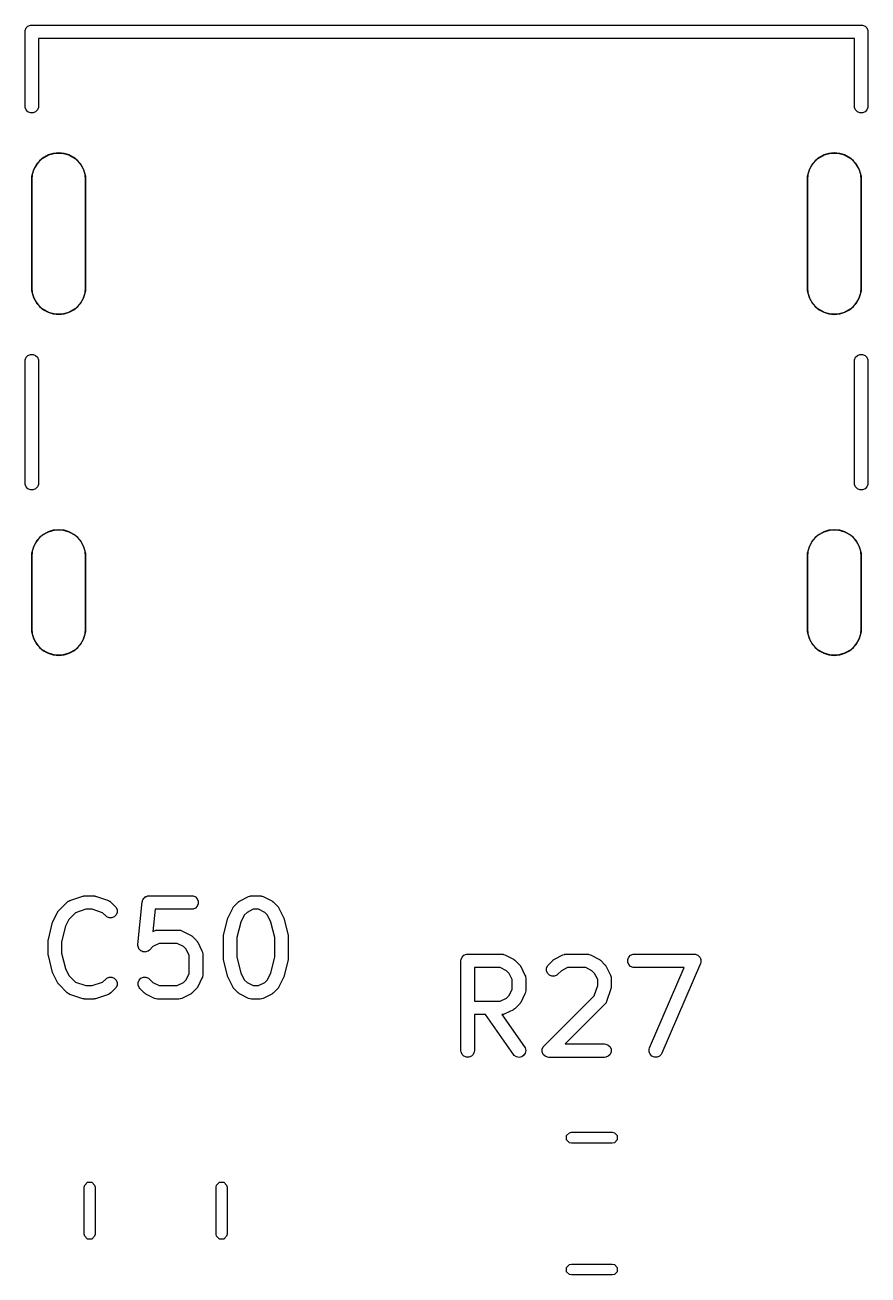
# Model space of a CAD drawing. Extents: x 2.05 to 8.87, y -5.84 to -2.88.
# Drawn here: x 7.414 to 7.783, y -3.482 to -2.934 of the extents above; entities that cross this region are included whole.
import ezdxf

# ---------------------------------------------------------------- set-up
doc = ezdxf.new("R2010")
doc.units = 0
doc.header["$MEASUREMENT"] = 0
doc.layers.add('BLACK', color=7, linetype='CONTINUOUS')

msp = doc.modelspace()

# ---------------------------------------------------------------- linework, layer by layer
at = {"layer": 'BLACK', "linetype": 'CONTINUOUS'}
for p, q in [((7.41596, -2.93411), (7.41654, -2.93406)), ((7.41654, -2.93406), (7.78031, -2.93406)), ((7.78031, -2.93406), (7.78089, -2.93411)), ((7.41358, -2.93701), (7.41364, -2.93643)), ((7.41358, -2.96969), (7.41358, -2.93701)), ((7.41364, -2.93643), (7.41408, -2.93537)), ((7.41408, -2.93537), (7.41489, -2.93455)), ((7.41489, -2.93455), (7.41596, -2.93411)), ((7.78089, -2.93411), (7.78196, -2.93455)), ((7.78196, -2.93455), (7.78277, -2.93537)), ((7.78277, -2.93537), (7.78321, -2.93643)), ((7.78321, -2.93643), (7.78327, -2.93701)), ((7.78327, -2.93701), (7.78327, -2.96969)), ((7.77736, -2.93996), (7.41949, -2.93996)), ((7.41949, -2.93996), (7.41949, -2.96969)), ((7.77736, -2.96969), (7.77736, -2.93996)), ((7.41364, -2.97026), (7.41358, -2.96969)), ((7.41408, -2.97133), (7.41364, -2.97026)), ((7.41489, -2.97214), (7.41408, -2.97133)), ((7.41596, -2.97258), (7.41489, -2.97214)), ((7.41818, -2.97214), (7.41711, -2.97258)), ((7.41899, -2.97133), (7.41818, -2.97214)), ((7.41943, -2.97026), (7.41899, -2.97133)), ((7.41949, -2.96969), (7.41943, -2.97026)), ((7.77742, -2.97026), (7.77736, -2.96969)), ((7.77786, -2.97133), (7.77742, -2.97026)), ((7.77867, -2.97214), (7.77786, -2.97133)), ((7.77974, -2.97258), (7.77867, -2.97214)), ((7.78196, -2.97214), (7.78089, -2.97258)), ((7.78277, -2.97133), (7.78196, -2.97214)), ((7.78321, -2.97026), (7.78277, -2.97133)), ((7.78327, -2.96969), (7.78321, -2.97026)), ((7.41711, -2.97258), (7.41596, -2.97258)), ((7.78089, -2.97258), (7.77974, -2.97258)), ((7.41898, -2.99478), (7.42116, -2.9926)), ((7.42116, -2.9926), (7.42383, -2.99106)), ((7.42383, -2.99106), (7.4268, -2.99026)), ((7.4268, -2.99026), (7.42989, -2.99026)), ((7.42989, -2.99026), (7.43287, -2.99106)), ((7.43287, -2.99106), (7.43554, -2.9926)), ((7.43554, -2.9926), (7.43772, -2.99478)), ((7.75913, -2.99478), (7.76131, -2.9926)), ((7.76131, -2.9926), (7.76398, -2.99106)), ((7.76398, -2.99106), (7.76696, -2.99026)), ((7.76696, -2.99026), (7.77005, -2.99026)), ((7.77005, -2.99026), (7.77302, -2.99106)), ((7.77302, -2.99106), (7.77569, -2.9926)), ((7.77569, -2.9926), (7.77787, -2.99478)), ((7.41664, -3.00043), (7.41743, -2.99745)), ((7.41743, -2.99745), (7.41898, -2.99478)), ((7.43772, -2.99478), (7.43926, -2.99745)), ((7.43926, -2.99745), (7.44006, -3.00043)), ((7.75679, -3.00043), (7.75759, -2.99745)), ((7.75759, -2.99745), (7.75913, -2.99478)), ((7.77787, -2.99478), (7.77942, -2.99745)), ((7.77942, -2.99745), (7.78021, -3.00043)), ((7.41654, -3.00197), (7.41664, -3.00043)), ((7.41654, -3.04921), (7.41654, -3.00197)), ((7.41654, -3.00197), (7.41654, -3.04921)), ((7.44006, -3.00043), (7.44016, -3.00197)), ((7.44016, -3.00197), (7.44016, -3.04921)), ((7.44016, -3.04921), (7.44016, -3.00197)), ((7.75669, -3.00197), (7.75679, -3.00043)), ((7.75669, -3.04921), (7.75669, -3.00197)), ((7.75669, -3.00197), (7.75669, -3.04921)), ((7.78021, -3.00043), (7.78031, -3.00197)), ((7.78031, -3.00197), (7.78031, -3.04921)), ((7.78031, -3.04921), (7.78031, -3.00197)), ((7.41664, -3.05075), (7.41654, -3.04921)), ((7.44016, -3.04921), (7.44006, -3.05075)), ((7.75679, -3.05075), (7.75669, -3.04921)), ((7.78031, -3.04921), (7.78021, -3.05075)), ((7.41743, -3.05373), (7.41664, -3.05075)), ((7.41898, -3.0564), (7.41743, -3.05373)), ((7.43926, -3.05373), (7.43772, -3.0564)), ((7.44006, -3.05075), (7.43926, -3.05373)), ((7.75759, -3.05373), (7.75679, -3.05075)), ((7.75913, -3.0564), (7.75759, -3.05373)), ((7.77942, -3.05373), (7.77787, -3.0564)), ((7.78021, -3.05075), (7.77942, -3.05373)), ((7.42116, -3.05858), (7.41898, -3.0564)), ((7.42383, -3.06012), (7.42116, -3.05858)), ((7.4268, -3.06092), (7.42383, -3.06012)), ((7.43287, -3.06012), (7.42989, -3.06092)), ((7.43554, -3.05858), (7.43287, -3.06012)), ((7.43772, -3.0564), (7.43554, -3.05858)), ((7.76131, -3.05858), (7.75913, -3.0564)), ((7.76398, -3.06012), (7.76131, -3.05858)), ((7.76696, -3.06092), (7.76398, -3.06012)), ((7.77302, -3.06012), (7.77005, -3.06092)), ((7.77569, -3.05858), (7.77302, -3.06012)), ((7.77787, -3.0564), (7.77569, -3.05858)), ((7.42989, -3.06092), (7.4268, -3.06092)), ((7.77005, -3.06092), (7.76696, -3.06092)), ((7.41358, -3.0815), (7.41364, -3.08092)), ((7.41358, -3.13504), (7.41358, -3.0815)), ((7.41364, -3.08092), (7.41408, -3.07986)), ((7.41408, -3.07986), (7.41489, -3.07904)), ((7.41489, -3.07904), (7.41596, -3.0786)), ((7.41596, -3.0786), (7.41711, -3.0786)), ((7.41711, -3.0786), (7.41818, -3.07904)), ((7.41818, -3.07904), (7.41899, -3.07986)), ((7.41899, -3.07986), (7.41943, -3.08092)), ((7.41943, -3.08092), (7.41949, -3.0815)), ((7.41949, -3.0815), (7.41949, -3.13504)), ((7.77736, -3.0815), (7.77742, -3.08092)), ((7.77736, -3.13504), (7.77736, -3.0815)), ((7.77742, -3.08092), (7.77786, -3.07986)), ((7.77786, -3.07986), (7.77867, -3.07904)), ((7.77867, -3.07904), (7.77974, -3.0786)), ((7.77974, -3.0786), (7.78089, -3.0786)), ((7.78089, -3.0786), (7.78196, -3.07904)), ((7.78196, -3.07904), (7.78277, -3.07986)), ((7.78277, -3.07986), (7.78321, -3.08092)), ((7.78321, -3.08092), (7.78327, -3.0815)), ((7.78327, -3.0815), (7.78327, -3.13504)), ((7.41364, -3.13562), (7.41358, -3.13504)), ((7.41408, -3.13668), (7.41364, -3.13562)), ((7.41489, -3.13749), (7.41408, -3.13668)), ((7.41899, -3.13668), (7.41818, -3.13749)), ((7.41943, -3.13562), (7.41899, -3.13668)), ((7.41949, -3.13504), (7.41943, -3.13562)), ((7.77742, -3.13562), (7.77736, -3.13504)), ((7.77786, -3.13668), (7.77742, -3.13562)), ((7.77867, -3.13749), (7.77786, -3.13668)), ((7.78277, -3.13668), (7.78196, -3.13749)), ((7.78321, -3.13562), (7.78277, -3.13668)), ((7.78327, -3.13504), (7.78321, -3.13562)), ((7.41596, -3.13794), (7.41489, -3.13749)), ((7.41711, -3.13794), (7.41596, -3.13794)), ((7.41818, -3.13749), (7.41711, -3.13794)), ((7.77974, -3.13794), (7.77867, -3.13749)), ((7.78089, -3.13794), (7.77974, -3.13794)), ((7.78196, -3.13749), (7.78089, -3.13794)), ((7.41898, -3.16013), (7.42116, -3.15795)), ((7.42116, -3.15795), (7.42383, -3.15641)), ((7.42383, -3.15641), (7.4268, -3.15561)), ((7.4268, -3.15561), (7.42989, -3.15561)), ((7.42989, -3.15561), (7.43287, -3.15641)), ((7.43287, -3.15641), (7.43554, -3.15795)), ((7.43554, -3.15795), (7.43772, -3.16013)), ((7.75913, -3.16013), (7.76131, -3.15795)), ((7.76131, -3.15795), (7.76398, -3.15641)), ((7.76398, -3.15641), (7.76696, -3.15561)), ((7.76696, -3.15561), (7.77005, -3.15561)), ((7.77005, -3.15561), (7.77302, -3.15641)), ((7.77302, -3.15641), (7.77569, -3.15795)), ((7.77569, -3.15795), (7.77787, -3.16013)), ((7.41664, -3.16578), (7.41743, -3.1628)), ((7.41743, -3.1628), (7.41898, -3.16013)), ((7.43772, -3.16013), (7.43926, -3.1628)), ((7.43926, -3.1628), (7.44006, -3.16578)), ((7.75679, -3.16578), (7.75759, -3.1628)), ((7.75759, -3.1628), (7.75913, -3.16013)), ((7.77787, -3.16013), (7.77942, -3.1628)), ((7.77942, -3.1628), (7.78021, -3.16578)), ((7.41654, -3.16732), (7.41664, -3.16578)), ((7.41654, -3.19882), (7.41654, -3.16732)), ((7.41654, -3.16732), (7.41654, -3.19882)), ((7.44006, -3.16578), (7.44016, -3.16732)), ((7.44016, -3.16732), (7.44016, -3.19882)), ((7.44016, -3.19882), (7.44016, -3.16732)), ((7.75669, -3.16732), (7.75679, -3.16578)), ((7.75669, -3.19882), (7.75669, -3.16732)), ((7.75669, -3.16732), (7.75669, -3.19882)), ((7.78021, -3.16578), (7.78031, -3.16732)), ((7.78031, -3.16732), (7.78031, -3.19882)), ((7.78031, -3.19882), (7.78031, -3.16732)), ((7.41664, -3.20036), (7.41654, -3.19882)), ((7.41743, -3.20334), (7.41664, -3.20036)), ((7.44006, -3.20036), (7.43926, -3.20334)), ((7.44016, -3.19882), (7.44006, -3.20036)), ((7.75679, -3.20036), (7.75669, -3.19882)), ((7.75759, -3.20334), (7.75679, -3.20036)), ((7.78021, -3.20036), (7.77942, -3.20334)), ((7.78031, -3.19882), (7.78021, -3.20036)), ((7.41898, -3.20601), (7.41743, -3.20334)), ((7.42116, -3.20819), (7.41898, -3.20601)), ((7.42383, -3.20973), (7.42116, -3.20819)), ((7.43554, -3.20819), (7.43287, -3.20973)), ((7.43772, -3.20601), (7.43554, -3.20819)), ((7.43926, -3.20334), (7.43772, -3.20601)), ((7.75913, -3.20601), (7.75759, -3.20334)), ((7.76131, -3.20819), (7.75913, -3.20601)), ((7.76398, -3.20973), (7.76131, -3.20819)), ((7.77569, -3.20819), (7.77302, -3.20973)), ((7.77787, -3.20601), (7.77569, -3.20819)), ((7.77942, -3.20334), (7.77787, -3.20601)), ((7.4268, -3.21053), (7.42383, -3.20973)), ((7.42989, -3.21053), (7.4268, -3.21053)), ((7.43287, -3.20973), (7.42989, -3.21053)), ((7.76696, -3.21053), (7.76398, -3.20973)), ((7.77005, -3.21053), (7.76696, -3.21053)), ((7.77302, -3.20973), (7.77005, -3.21053)), ((7.43326, -3.31816), (7.43889, -3.31629)), ((7.43889, -3.31629), (7.43917, -3.31622)), ((7.43917, -3.31622), (7.43924, -3.31619)), ((7.43924, -3.31619), (7.43935, -3.31618)), ((7.43935, -3.31618), (7.43945, -3.31616)), ((7.43945, -3.31616), (7.43953, -3.31616)), ((7.43953, -3.31616), (7.43982, -3.31613)), ((7.43982, -3.31613), (7.44357, -3.31613)), ((7.44357, -3.31613), (7.44386, -3.31616)), ((7.44386, -3.31616), (7.44394, -3.31616)), ((7.44394, -3.31616), (7.44404, -3.31618)), ((7.44404, -3.31618), (7.44415, -3.31619)), ((7.44415, -3.31619), (7.44422, -3.31622)), ((7.44422, -3.31622), (7.4445, -3.31629)), ((7.4445, -3.31629), (7.45013, -3.31816)), ((7.46512, -3.31823), (7.46532, -3.31785)), ((7.46532, -3.31785), (7.46549, -3.31745)), ((7.46549, -3.31745), (7.46559, -3.31734)), ((7.46559, -3.31734), (7.46566, -3.31721)), ((7.46566, -3.31721), (7.466, -3.31694)), ((7.466, -3.31694), (7.4663, -3.31663)), ((7.4663, -3.31663), (7.46644, -3.31658)), ((7.46644, -3.31658), (7.46655, -3.31648)), ((7.46655, -3.31648), (7.46697, -3.31636)), ((7.46697, -3.31636), (7.46737, -3.31619)), ((7.46737, -3.31619), (7.46759, -3.31617)), ((7.46759, -3.31617), (7.46766, -3.31615)), ((7.46766, -3.31615), (7.46773, -3.31616)), ((7.46773, -3.31616), (7.46794, -3.31613)), ((7.46794, -3.31613), (7.48669, -3.31613)), ((7.48669, -3.31613), (7.48727, -3.31619)), ((7.48727, -3.31619), (7.48833, -3.31663)), ((7.48833, -3.31663), (7.48914, -3.31745)), ((7.48914, -3.31745), (7.48959, -3.31851)), ((7.50787, -3.31832), (7.51162, -3.31645)), ((7.51162, -3.31645), (7.51216, -3.31624)), ((7.51216, -3.31624), (7.51226, -3.31623)), ((7.51226, -3.31623), (7.51236, -3.31619)), ((7.51236, -3.31619), (7.51294, -3.31613)), ((7.51294, -3.31613), (7.51669, -3.31613)), ((7.51669, -3.31613), (7.51726, -3.31619)), ((7.51726, -3.31619), (7.51736, -3.31623)), ((7.51736, -3.31623), (7.51747, -3.31624)), ((7.51747, -3.31624), (7.51801, -3.31645)), ((7.51801, -3.31645), (7.52176, -3.31832)), ((7.42593, -3.32714), (7.42781, -3.32339)), ((7.42781, -3.32339), (7.42796, -3.32314)), ((7.42796, -3.32314), (7.42799, -3.32307)), ((7.42799, -3.32307), (7.42806, -3.32299)), ((7.42806, -3.32299), (7.42811, -3.3229)), ((7.42811, -3.3229), (7.42817, -3.32285)), ((7.42817, -3.32285), (7.42836, -3.32262)), ((7.42836, -3.32262), (7.43211, -3.31887)), ((7.43211, -3.31887), (7.43256, -3.31851)), ((7.43256, -3.31851), (7.43265, -3.31847)), ((7.43265, -3.31847), (7.43273, -3.3184)), ((7.43273, -3.3184), (7.43326, -3.31816)), ((7.4403, -3.32204), (7.43579, -3.32354)), ((7.44309, -3.32204), (7.4403, -3.32204)), ((7.4476, -3.32354), (7.44309, -3.32204)), ((7.45013, -3.31816), (7.45066, -3.3184)), ((7.45066, -3.3184), (7.45074, -3.31847)), ((7.45074, -3.31847), (7.45083, -3.31851)), ((7.45083, -3.31851), (7.45128, -3.31887)), ((7.45128, -3.31887), (7.45316, -3.32075)), ((7.45316, -3.32075), (7.45352, -3.3212)), ((7.45352, -3.3212), (7.45396, -3.32226)), ((7.45396, -3.32341), (7.45352, -3.32448)), ((7.45396, -3.32226), (7.45396, -3.32341)), ((7.46313, -3.33754), (7.465, -3.31879)), ((7.465, -3.31879), (7.46505, -3.31858)), ((7.46505, -3.31851), (7.46507, -3.31844)), ((7.46505, -3.31858), (7.46505, -3.31851)), ((7.46507, -3.31844), (7.46512, -3.31823)), ((7.47061, -3.32204), (7.46964, -3.33181)), ((7.48669, -3.32204), (7.47061, -3.32204)), ((7.48727, -3.32198), (7.48669, -3.32204)), ((7.48833, -3.32154), (7.48727, -3.32198)), ((7.48914, -3.32073), (7.48833, -3.32154)), ((7.48959, -3.31966), (7.48914, -3.32073)), ((7.48959, -3.31851), (7.48959, -3.31966)), ((7.5028, -3.32527), (7.50467, -3.32152)), ((7.50467, -3.32152), (7.50483, -3.32127)), ((7.50483, -3.32127), (7.50486, -3.3212)), ((7.50486, -3.3212), (7.50492, -3.32112)), ((7.50492, -3.32112), (7.50498, -3.32103)), ((7.50498, -3.32103), (7.50504, -3.32098)), ((7.50504, -3.32098), (7.50522, -3.32075)), ((7.50522, -3.32075), (7.5071, -3.31887)), ((7.5071, -3.31887), (7.50732, -3.31869)), ((7.50732, -3.31869), (7.50738, -3.31863)), ((7.50738, -3.31863), (7.50746, -3.31857)), ((7.50746, -3.31857), (7.50755, -3.31851)), ((7.50755, -3.31851), (7.50762, -3.31848)), ((7.50762, -3.31848), (7.50787, -3.31832)), ((7.51094, -3.32339), (7.50974, -3.32459)), ((7.51363, -3.32204), (7.51094, -3.32339)), ((7.51599, -3.32204), (7.51363, -3.32204)), ((7.51869, -3.32339), (7.51599, -3.32204)), ((7.51988, -3.32459), (7.51869, -3.32339)), ((7.52176, -3.31832), (7.522, -3.31848)), ((7.522, -3.31848), (7.52208, -3.31851)), ((7.52208, -3.31851), (7.52216, -3.31857)), ((7.52216, -3.31857), (7.52225, -3.31863)), ((7.52225, -3.31863), (7.5223, -3.31869)), ((7.5223, -3.31869), (7.52252, -3.31887)), ((7.52252, -3.31887), (7.5244, -3.32075)), ((7.5244, -3.32075), (7.52458, -3.32098)), ((7.52458, -3.32098), (7.52464, -3.32103)), ((7.52464, -3.32103), (7.5247, -3.32112)), ((7.5247, -3.32112), (7.52476, -3.3212)), ((7.52476, -3.3212), (7.52479, -3.32127)), ((7.52479, -3.32127), (7.52495, -3.32152)), ((7.52495, -3.32152), (7.52683, -3.32527)), ((7.42383, -3.33524), (7.42571, -3.32775)), ((7.42571, -3.32775), (7.42572, -3.3277)), ((7.42572, -3.32768), (7.42582, -3.32744)), ((7.42572, -3.3277), (7.42572, -3.32768)), ((7.42582, -3.32744), (7.4259, -3.3272)), ((7.4259, -3.3272), (7.42591, -3.32718)), ((7.42591, -3.32718), (7.42593, -3.32714)), ((7.43287, -3.32646), (7.43136, -3.32949)), ((7.43579, -3.32354), (7.43287, -3.32646)), ((7.44898, -3.32492), (7.4476, -3.32354)), ((7.44943, -3.32529), (7.44898, -3.32492)), ((7.45049, -3.32573), (7.44943, -3.32529)), ((7.45164, -3.32573), (7.45049, -3.32573)), ((7.45271, -3.32529), (7.45164, -3.32573)), ((7.45352, -3.32448), (7.45271, -3.32529)), ((7.5007, -3.33337), (7.50257, -3.32587)), ((7.50257, -3.32587), (7.50259, -3.32583)), ((7.50259, -3.32581), (7.50268, -3.32557)), ((7.50259, -3.32583), (7.50259, -3.32581)), ((7.50268, -3.32557), (7.50277, -3.32533)), ((7.50277, -3.32533), (7.50278, -3.32531)), ((7.50278, -3.32531), (7.5028, -3.32527)), ((7.50822, -3.32762), (7.50651, -3.33445)), ((7.50974, -3.32459), (7.50822, -3.32762)), ((7.5214, -3.32762), (7.51988, -3.32459)), ((7.52311, -3.33445), (7.5214, -3.32762)), ((7.52683, -3.32527), (7.52684, -3.32531)), ((7.52684, -3.32531), (7.52685, -3.32533)), ((7.52685, -3.32533), (7.52694, -3.32557)), ((7.52694, -3.32557), (7.52703, -3.32581)), ((7.52703, -3.32581), (7.52703, -3.32583)), ((7.52703, -3.32583), (7.52705, -3.32587)), ((7.52705, -3.32587), (7.52892, -3.33337)), ((7.43136, -3.32949), (7.42965, -3.33632)), ((7.46964, -3.33181), (7.47037, -3.33144)), ((7.47037, -3.33144), (7.47091, -3.33124)), ((7.47091, -3.33124), (7.47102, -3.33123)), ((7.47102, -3.33123), (7.47111, -3.33119)), ((7.47111, -3.33119), (7.47169, -3.33113)), ((7.47169, -3.33113), (7.48106, -3.33113)), ((7.48106, -3.33113), (7.48164, -3.33119)), ((7.48164, -3.33119), (7.48174, -3.33123)), ((7.48174, -3.33123), (7.48184, -3.33124)), ((7.48184, -3.33124), (7.48239, -3.33144)), ((7.48239, -3.33144), (7.48613, -3.33332)), ((7.48613, -3.33332), (7.48638, -3.33348)), ((7.48638, -3.33348), (7.48645, -3.33351)), ((7.48645, -3.33351), (7.48654, -3.33357)), ((7.48654, -3.33357), (7.48662, -3.33363)), ((7.48662, -3.33363), (7.48668, -3.33369)), ((7.48668, -3.33369), (7.4869, -3.33387)), ((7.4869, -3.33387), (7.48878, -3.33575)), ((7.50061, -3.33394), (7.50064, -3.33373)), ((7.50062, -3.33398), (7.50061, -3.33394)), ((7.50061, -3.33409), (7.50062, -3.33398)), ((7.50061, -3.34346), (7.50061, -3.33409)), ((7.50064, -3.33373), (7.50067, -3.33351)), ((7.50067, -3.33351), (7.50068, -3.33347)), ((7.50068, -3.33347), (7.5007, -3.33337)), ((7.52892, -3.33337), (7.52894, -3.33347)), ((7.52894, -3.33347), (7.52896, -3.33351)), ((7.52896, -3.33351), (7.52898, -3.33373)), ((7.52898, -3.33373), (7.52901, -3.33394)), ((7.52901, -3.33394), (7.529, -3.33398)), ((7.529, -3.33398), (7.52901, -3.33409)), ((7.52901, -3.33409), (7.52901, -3.34346)), ((7.42374, -3.33596), (7.42375, -3.33586)), ((7.42374, -3.34158), (7.42374, -3.33596)), ((7.42375, -3.33582), (7.42378, -3.3356)), ((7.42375, -3.33586), (7.42375, -3.33582)), ((7.42378, -3.3356), (7.4238, -3.33538)), ((7.4238, -3.33538), (7.42382, -3.33534)), ((7.42382, -3.33534), (7.42383, -3.33524)), ((7.42965, -3.33632), (7.42965, -3.34122)), ((7.46313, -3.33812), (7.46313, -3.33754)), ((7.46317, -3.33826), (7.46313, -3.33812)), ((7.46317, -3.33841), (7.46317, -3.33826)), ((7.46334, -3.33881), (7.46317, -3.33841)), ((7.46346, -3.33922), (7.46334, -3.33881)), ((7.46355, -3.33934), (7.46346, -3.33922)), ((7.46361, -3.33948), (7.46355, -3.33934)), ((7.46392, -3.33978), (7.46361, -3.33948)), ((7.46419, -3.34011), (7.46392, -3.33978)), ((7.46969, -3.33839), (7.46815, -3.33992)), ((7.47239, -3.33704), (7.46969, -3.33839)), ((7.48037, -3.33704), (7.47239, -3.33704)), ((7.48307, -3.33839), (7.48037, -3.33704)), ((7.48426, -3.33958), (7.48307, -3.33839)), ((7.48561, -3.34228), (7.48426, -3.33958)), ((7.48878, -3.33575), (7.48896, -3.33597)), ((7.48896, -3.33597), (7.48902, -3.33602)), ((7.48902, -3.33602), (7.48908, -3.33611)), ((7.48908, -3.33611), (7.48914, -3.33619)), ((7.48914, -3.33619), (7.48917, -3.33627)), ((7.48917, -3.33627), (7.48933, -3.33651)), ((7.48933, -3.33651), (7.4912, -3.34026)), ((7.50651, -3.33445), (7.50651, -3.3431)), ((7.52311, -3.3431), (7.52311, -3.33445)), ((7.42375, -3.34169), (7.42374, -3.34158)), ((7.42375, -3.34173), (7.42375, -3.34169)), ((7.42378, -3.34194), (7.42375, -3.34173)), ((7.4238, -3.34216), (7.42378, -3.34194)), ((7.42382, -3.3422), (7.4238, -3.34216)), ((7.42383, -3.3423), (7.42382, -3.3422)), ((7.42571, -3.3498), (7.42383, -3.3423)), ((7.42965, -3.34122), (7.43136, -3.34805)), ((7.46432, -3.34018), (7.46419, -3.34011)), ((7.46443, -3.34029), (7.46432, -3.34018)), ((7.46482, -3.34046), (7.46443, -3.34029)), ((7.46521, -3.34066), (7.46482, -3.34046)), ((7.46535, -3.34067), (7.46521, -3.34066)), ((7.46549, -3.34073), (7.46535, -3.34067)), ((7.46592, -3.34073), (7.46549, -3.34073)), ((7.46635, -3.34077), (7.46592, -3.34073)), ((7.46649, -3.34073), (7.46635, -3.34077)), ((7.46664, -3.34073), (7.46649, -3.34073)), ((7.46704, -3.34057), (7.46664, -3.34073)), ((7.46745, -3.34044), (7.46704, -3.34057)), ((7.46757, -3.34035), (7.46745, -3.34044)), ((7.46771, -3.34029), (7.46757, -3.34035)), ((7.46815, -3.33992), (7.46771, -3.34029)), ((7.48561, -3.35026), (7.48561, -3.34228)), ((7.4912, -3.34026), (7.49141, -3.3408)), ((7.49141, -3.3408), (7.49142, -3.34091)), ((7.49142, -3.34091), (7.49146, -3.34101)), ((7.49146, -3.34101), (7.49152, -3.34158)), ((7.49152, -3.34158), (7.49152, -3.35096)), ((7.50062, -3.34356), (7.50061, -3.34346)), ((7.50061, -3.3436), (7.50062, -3.34356)), ((7.50064, -3.34382), (7.50061, -3.3436)), ((7.50067, -3.34404), (7.50064, -3.34382)), ((7.50068, -3.34408), (7.50067, -3.34404)), ((7.5007, -3.34418), (7.50068, -3.34408)), ((7.50257, -3.35167), (7.5007, -3.34418)), ((7.50651, -3.3431), (7.50822, -3.34993)), ((7.5214, -3.34993), (7.52311, -3.3431)), ((7.52892, -3.34418), (7.52705, -3.35167)), ((7.52894, -3.34408), (7.52892, -3.34418)), ((7.52896, -3.34404), (7.52894, -3.34408)), ((7.52898, -3.34382), (7.52896, -3.34404)), ((7.52901, -3.3436), (7.52898, -3.34382)), ((7.52901, -3.34346), (7.529, -3.34356)), ((7.529, -3.34356), (7.52901, -3.3436)), ((7.60475, -3.34468), (7.60481, -3.3441)), ((7.60475, -3.38405), (7.60475, -3.34468)), ((7.60481, -3.3441), (7.60525, -3.34304)), ((7.60525, -3.34304), (7.60606, -3.34222)), ((7.60606, -3.34222), (7.60713, -3.34178)), ((7.60713, -3.34178), (7.60771, -3.34173)), ((7.60771, -3.34173), (7.6227, -3.34173)), ((7.6227, -3.34173), (7.62328, -3.34178)), ((7.62328, -3.34178), (7.62338, -3.34182)), ((7.62338, -3.34182), (7.62348, -3.34183)), ((7.62348, -3.34183), (7.62402, -3.34204)), ((7.62402, -3.34204), (7.62777, -3.34391)), ((7.62777, -3.34391), (7.62802, -3.34407)), ((7.62802, -3.34407), (7.62809, -3.3441)), ((7.62809, -3.3441), (7.62817, -3.34416)), ((7.62817, -3.34416), (7.62826, -3.34422)), ((7.62826, -3.34422), (7.62831, -3.34428)), ((7.62831, -3.34428), (7.62854, -3.34446)), ((7.62854, -3.34446), (7.63042, -3.34634)), ((7.64311, -3.34634), (7.64499, -3.34446)), ((7.64499, -3.34446), (7.64521, -3.34428)), ((7.64521, -3.34428), (7.64526, -3.34422)), ((7.64526, -3.34422), (7.64535, -3.34416)), ((7.64535, -3.34416), (7.64543, -3.3441)), ((7.64543, -3.3441), (7.64551, -3.34407)), ((7.64551, -3.34407), (7.64575, -3.34391)), ((7.64575, -3.34391), (7.6495, -3.34204)), ((7.6495, -3.34204), (7.65004, -3.34183)), ((7.65004, -3.34183), (7.65015, -3.34182)), ((7.65015, -3.34182), (7.65025, -3.34178)), ((7.65025, -3.34178), (7.65082, -3.34173)), ((7.65082, -3.34173), (7.6602, -3.34173)), ((7.6602, -3.34173), (7.66077, -3.34178)), ((7.66077, -3.34178), (7.66087, -3.34182)), ((7.66087, -3.34182), (7.66098, -3.34183)), ((7.66098, -3.34183), (7.66152, -3.34204)), ((7.66152, -3.34204), (7.66527, -3.34391)), ((7.66527, -3.34391), (7.66552, -3.34407)), ((7.66552, -3.34407), (7.66559, -3.3441)), ((7.66559, -3.3441), (7.66567, -3.34416)), ((7.66567, -3.34416), (7.66576, -3.34422)), ((7.66576, -3.34422), (7.66581, -3.34428)), ((7.66581, -3.34428), (7.66604, -3.34446)), ((7.66604, -3.34446), (7.66791, -3.34634)), ((7.67793, -3.3441), (7.67837, -3.34304)), ((7.67793, -3.34525), (7.67793, -3.3441)), ((7.67837, -3.34632), (7.67793, -3.34525)), ((7.67837, -3.34304), (7.67918, -3.34222)), ((7.67918, -3.34222), (7.68025, -3.34178)), ((7.68025, -3.34178), (7.68082, -3.34173)), ((7.68082, -3.34173), (7.70707, -3.34173)), ((7.70707, -3.34173), (7.70764, -3.34178)), ((7.70764, -3.34178), (7.70766, -3.34179)), ((7.70766, -3.34179), (7.70768, -3.34179)), ((7.70768, -3.34179), (7.70819, -3.34201)), ((7.70819, -3.34201), (7.70871, -3.34222)), ((7.70871, -3.34222), (7.70872, -3.34224)), ((7.70872, -3.34224), (7.70874, -3.34224)), ((7.70874, -3.34224), (7.70913, -3.34264)), ((7.70913, -3.34264), (7.70952, -3.34304)), ((7.70952, -3.34304), (7.70953, -3.34305)), ((7.70953, -3.34305), (7.70954, -3.34307)), ((7.70954, -3.34307), (7.70975, -3.34359)), ((7.70975, -3.34359), (7.70996, -3.3441)), ((7.70996, -3.34529), (7.70978, -3.34584)), ((7.70996, -3.3441), (7.70996, -3.34412)), ((7.70996, -3.34412), (7.70997, -3.34414)), ((7.70997, -3.34414), (7.70996, -3.3447)), ((7.70996, -3.3447), (7.70996, -3.34525)), ((7.70996, -3.34525), (7.70996, -3.34527)), ((7.70996, -3.34527), (7.70996, -3.34529)), ((7.42572, -3.34984), (7.42571, -3.3498)), ((7.42572, -3.34986), (7.42572, -3.34984)), ((7.42582, -3.3501), (7.42572, -3.34986)), ((7.4259, -3.35034), (7.42582, -3.3501)), ((7.42591, -3.35036), (7.4259, -3.35034)), ((7.42593, -3.3504), (7.42591, -3.35036)), ((7.42781, -3.35415), (7.42593, -3.3504)), ((7.43136, -3.34805), (7.43287, -3.35108)), ((7.48426, -3.35296), (7.48561, -3.35026)), ((7.50822, -3.34993), (7.50974, -3.35296)), ((7.51988, -3.35296), (7.5214, -3.34993)), ((7.62201, -3.34763), (7.61066, -3.34763)), ((7.61066, -3.34763), (7.61066, -3.36235)), ((7.6247, -3.34898), (7.62201, -3.34763)), ((7.6259, -3.35018), (7.6247, -3.34898)), ((7.62725, -3.35287), (7.6259, -3.35018)), ((7.63042, -3.34634), (7.6306, -3.34657)), ((7.6306, -3.34657), (7.63066, -3.34662)), ((7.63066, -3.34662), (7.63072, -3.34671)), ((7.63072, -3.34671), (7.63078, -3.34679)), ((7.63078, -3.34679), (7.63081, -3.34686)), ((7.63081, -3.34686), (7.63097, -3.34711)), ((7.63097, -3.34711), (7.63284, -3.35086)), ((7.63284, -3.35086), (7.63305, -3.3514)), ((7.6423, -3.34785), (7.64275, -3.34679)), ((7.6423, -3.349), (7.6423, -3.34785)), ((7.64275, -3.35007), (7.6423, -3.349)), ((7.64275, -3.34679), (7.64311, -3.34634)), ((7.64356, -3.35088), (7.64275, -3.35007)), ((7.64729, -3.35052), (7.64684, -3.35088)), ((7.64882, -3.34898), (7.64729, -3.35052)), ((7.65152, -3.34763), (7.64882, -3.34898)), ((7.6595, -3.34763), (7.65152, -3.34763)), ((7.6622, -3.34898), (7.6595, -3.34763)), ((7.6634, -3.35018), (7.6622, -3.34898)), ((7.66474, -3.35287), (7.6634, -3.35018)), ((7.66791, -3.34634), (7.6681, -3.34657)), ((7.6681, -3.34657), (7.66816, -3.34662)), ((7.66816, -3.34662), (7.66821, -3.34671)), ((7.66821, -3.34671), (7.66828, -3.34679)), ((7.66828, -3.34679), (7.66831, -3.34686)), ((7.66831, -3.34686), (7.66846, -3.34711)), ((7.66846, -3.34711), (7.67034, -3.35086)), ((7.67034, -3.35086), (7.67055, -3.3514)), ((7.67918, -3.34713), (7.67837, -3.34632)), ((7.68025, -3.34757), (7.67918, -3.34713)), ((7.68082, -3.34763), (7.68025, -3.34757)), ((7.70259, -3.34763), (7.68082, -3.34763)), ((7.68748, -3.38288), (7.70259, -3.34763)), ((7.70978, -3.34584), (7.69291, -3.38521)), ((7.42796, -3.3544), (7.42781, -3.35415)), ((7.42799, -3.35447), (7.42796, -3.3544)), ((7.42806, -3.35455), (7.42799, -3.35447)), ((7.42811, -3.35464), (7.42806, -3.35455)), ((7.42817, -3.35469), (7.42811, -3.35464)), ((7.42836, -3.35492), (7.42817, -3.35469)), ((7.43211, -3.35867), (7.42836, -3.35492)), ((7.43287, -3.35108), (7.43579, -3.354)), ((7.43579, -3.354), (7.4403, -3.3555)), ((7.4403, -3.3555), (7.44309, -3.3555)), ((7.44309, -3.3555), (7.4476, -3.354)), ((7.4476, -3.354), (7.44898, -3.35262)), ((7.44898, -3.35262), (7.44943, -3.35225)), ((7.44943, -3.35225), (7.45049, -3.35181)), ((7.45049, -3.35181), (7.45164, -3.35181)), ((7.45164, -3.35181), (7.45271, -3.35225)), ((7.45271, -3.35225), (7.45352, -3.35307)), ((7.45352, -3.35635), (7.45316, -3.3568)), ((7.45352, -3.35307), (7.45396, -3.35413)), ((7.45396, -3.35528), (7.45352, -3.35635)), ((7.45396, -3.35413), (7.45396, -3.35528)), ((7.46317, -3.35413), (7.46361, -3.35307)), ((7.46317, -3.35528), (7.46317, -3.35413)), ((7.46361, -3.35635), (7.46317, -3.35528)), ((7.46361, -3.35307), (7.46443, -3.35225)), ((7.46398, -3.3568), (7.46361, -3.35635)), ((7.46443, -3.35225), (7.46549, -3.35181)), ((7.46549, -3.35181), (7.46664, -3.35181)), ((7.46664, -3.35181), (7.46771, -3.35225)), ((7.46771, -3.35225), (7.46815, -3.35262)), ((7.46815, -3.35262), (7.46969, -3.35416)), ((7.46969, -3.35416), (7.47239, -3.3555)), ((7.47239, -3.3555), (7.48037, -3.3555)), ((7.48037, -3.3555), (7.48307, -3.35416)), ((7.48307, -3.35416), (7.48426, -3.35296)), ((7.48914, -3.35635), (7.48908, -3.35643)), ((7.48917, -3.35628), (7.48914, -3.35635)), ((7.48933, -3.35603), (7.48917, -3.35628)), ((7.4912, -3.35228), (7.48933, -3.35603)), ((7.49141, -3.35174), (7.4912, -3.35228)), ((7.49142, -3.35163), (7.49141, -3.35174)), ((7.49146, -3.35153), (7.49142, -3.35163)), ((7.49152, -3.35096), (7.49146, -3.35153)), ((7.50259, -3.35172), (7.50257, -3.35167)), ((7.50259, -3.35174), (7.50259, -3.35172)), ((7.50268, -3.35198), (7.50259, -3.35174)), ((7.50277, -3.35222), (7.50268, -3.35198)), ((7.50278, -3.35224), (7.50277, -3.35222)), ((7.5028, -3.35228), (7.50278, -3.35224)), ((7.50467, -3.35603), (7.5028, -3.35228)), ((7.50483, -3.35628), (7.50467, -3.35603)), ((7.50486, -3.35635), (7.50483, -3.35628)), ((7.50492, -3.35643), (7.50486, -3.35635)), ((7.50974, -3.35296), (7.51094, -3.35416)), ((7.51094, -3.35416), (7.51363, -3.3555)), ((7.51363, -3.3555), (7.51599, -3.3555)), ((7.51599, -3.3555), (7.51869, -3.35416)), ((7.51869, -3.35416), (7.51988, -3.35296)), ((7.52476, -3.35635), (7.5247, -3.35643)), ((7.52479, -3.35628), (7.52476, -3.35635)), ((7.52495, -3.35603), (7.52479, -3.35628)), ((7.52683, -3.35228), (7.52495, -3.35603)), ((7.52684, -3.35224), (7.52683, -3.35228)), ((7.52685, -3.35222), (7.52684, -3.35224)), ((7.52694, -3.35198), (7.52685, -3.35222)), ((7.52703, -3.35174), (7.52694, -3.35198)), ((7.52705, -3.35167), (7.52703, -3.35172)), ((7.52703, -3.35172), (7.52703, -3.35174)), ((7.62725, -3.3571), (7.62725, -3.35287)), ((7.63305, -3.3514), (7.63306, -3.3515)), ((7.63306, -3.3515), (7.6331, -3.3516)), ((7.6331, -3.3516), (7.63316, -3.35218)), ((7.63316, -3.35218), (7.63316, -3.3578)), ((7.64462, -3.35132), (7.64356, -3.35088)), ((7.64578, -3.35132), (7.64462, -3.35132)), ((7.64684, -3.35088), (7.64578, -3.35132)), ((7.66324, -3.35996), (7.66474, -3.35545)), ((7.66474, -3.35545), (7.66474, -3.35287)), ((7.67055, -3.3514), (7.67055, -3.3515)), ((7.67055, -3.3515), (7.67059, -3.3516)), ((7.67059, -3.3516), (7.67065, -3.35218)), ((7.67063, -3.3563), (7.6706, -3.3564)), ((7.67065, -3.35593), (7.67062, -3.35622)), ((7.67062, -3.35622), (7.67063, -3.3563)), ((7.67065, -3.35218), (7.67065, -3.35593)), ((7.43256, -3.35904), (7.43211, -3.35867)), ((7.43265, -3.35908), (7.43256, -3.35904)), ((7.43273, -3.35915), (7.43265, -3.35908)), ((7.43326, -3.35938), (7.43273, -3.35915)), ((7.43889, -3.36126), (7.43326, -3.35938)), ((7.43917, -3.36132), (7.43889, -3.36126)), ((7.43924, -3.36135), (7.43917, -3.36132)), ((7.43935, -3.36136), (7.43924, -3.36135)), ((7.43945, -3.36139), (7.43935, -3.36136)), ((7.43953, -3.36138), (7.43945, -3.36139)), ((7.43982, -3.36141), (7.43953, -3.36138)), ((7.44357, -3.36141), (7.43982, -3.36141)), ((7.44386, -3.36138), (7.44357, -3.36141)), ((7.44394, -3.36139), (7.44386, -3.36138)), ((7.44404, -3.36136), (7.44394, -3.36139)), ((7.44415, -3.36135), (7.44404, -3.36136)), ((7.44422, -3.36132), (7.44415, -3.36135)), ((7.4445, -3.36126), (7.44422, -3.36132)), ((7.45013, -3.35938), (7.4445, -3.36126)), ((7.45066, -3.35915), (7.45013, -3.35938)), ((7.45074, -3.35908), (7.45066, -3.35915)), ((7.45083, -3.35904), (7.45074, -3.35908)), ((7.45128, -3.35867), (7.45083, -3.35904)), ((7.45316, -3.3568), (7.45128, -3.35867)), ((7.46585, -3.35867), (7.46398, -3.3568)), ((7.46608, -3.35886), (7.46585, -3.35867)), ((7.46613, -3.35892), (7.46608, -3.35886)), ((7.46622, -3.35897), (7.46613, -3.35892)), ((7.4663, -3.35904), (7.46622, -3.35897)), ((7.46637, -3.35907), (7.4663, -3.35904)), ((7.46662, -3.35922), (7.46637, -3.35907)), ((7.47037, -3.3611), (7.46662, -3.35922)), ((7.47091, -3.36131), (7.47037, -3.3611)), ((7.47102, -3.36131), (7.47091, -3.36131)), ((7.47111, -3.36135), (7.47102, -3.36131)), ((7.47169, -3.36141), (7.47111, -3.36135)), ((7.48106, -3.36141), (7.47169, -3.36141)), ((7.48164, -3.36135), (7.48106, -3.36141)), ((7.48174, -3.36131), (7.48164, -3.36135)), ((7.48184, -3.36131), (7.48174, -3.36131)), ((7.48239, -3.3611), (7.48184, -3.36131)), ((7.48613, -3.35922), (7.48239, -3.3611)), ((7.48638, -3.35907), (7.48613, -3.35922)), ((7.48645, -3.35904), (7.48638, -3.35907)), ((7.48654, -3.35897), (7.48645, -3.35904)), ((7.48662, -3.35892), (7.48654, -3.35897)), ((7.48668, -3.35886), (7.48662, -3.35892)), ((7.4869, -3.35867), (7.48668, -3.35886)), ((7.48878, -3.3568), (7.4869, -3.35867)), ((7.48896, -3.35657), (7.48878, -3.3568)), ((7.48902, -3.35652), (7.48896, -3.35657)), ((7.48908, -3.35643), (7.48902, -3.35652)), ((7.50498, -3.35652), (7.50492, -3.35643)), ((7.50504, -3.35657), (7.50498, -3.35652)), ((7.50522, -3.3568), (7.50504, -3.35657)), ((7.5071, -3.35867), (7.50522, -3.3568)), ((7.50732, -3.35886), (7.5071, -3.35867)), ((7.50738, -3.35892), (7.50732, -3.35886)), ((7.50746, -3.35897), (7.50738, -3.35892)), ((7.50755, -3.35904), (7.50746, -3.35897)), ((7.50762, -3.35907), (7.50755, -3.35904)), ((7.50787, -3.35922), (7.50762, -3.35907)), ((7.51162, -3.3611), (7.50787, -3.35922)), ((7.51216, -3.36131), (7.51162, -3.3611)), ((7.51226, -3.36131), (7.51216, -3.36131)), ((7.51236, -3.36135), (7.51226, -3.36131)), ((7.51294, -3.36141), (7.51236, -3.36135)), ((7.51669, -3.36141), (7.51294, -3.36141)), ((7.51726, -3.36135), (7.51669, -3.36141)), ((7.51736, -3.36131), (7.51726, -3.36135)), ((7.51747, -3.36131), (7.51736, -3.36131)), ((7.51801, -3.3611), (7.51747, -3.36131)), ((7.52176, -3.35922), (7.51801, -3.3611)), ((7.522, -3.35907), (7.52176, -3.35922)), ((7.52208, -3.35904), (7.522, -3.35907)), ((7.52216, -3.35897), (7.52208, -3.35904)), ((7.52225, -3.35892), (7.52216, -3.35897)), ((7.5223, -3.35886), (7.52225, -3.35892)), ((7.52252, -3.35867), (7.5223, -3.35886)), ((7.5244, -3.3568), (7.52252, -3.35867)), ((7.52458, -3.35657), (7.5244, -3.3568)), ((7.52464, -3.35652), (7.52458, -3.35657)), ((7.5247, -3.35643), (7.52464, -3.35652)), ((7.62201, -3.36235), (7.6247, -3.361)), ((7.6247, -3.361), (7.6259, -3.3598)), ((7.6259, -3.3598), (7.62725, -3.3571)), ((7.63284, -3.35912), (7.63097, -3.36287)), ((7.63305, -3.35858), (7.63284, -3.35912)), ((7.63306, -3.35848), (7.63305, -3.35858)), ((7.6331, -3.35838), (7.63306, -3.35848)), ((7.63316, -3.3578), (7.6331, -3.35838)), ((7.64124, -3.38196), (7.66324, -3.35996)), ((7.6705, -3.35686), (7.66862, -3.36248)), ((7.67056, -3.35657), (7.6705, -3.35686)), ((7.67059, -3.3565), (7.67056, -3.35657)), ((7.6706, -3.3564), (7.67059, -3.3565)), ((7.61066, -3.36235), (7.62201, -3.36235)), ((7.62777, -3.36607), (7.62402, -3.36794)), ((7.62802, -3.36591), (7.62777, -3.36607)), ((7.62809, -3.36588), (7.62802, -3.36591)), ((7.62817, -3.36581), (7.62809, -3.36588)), ((7.62826, -3.36576), (7.62817, -3.36581)), ((7.62831, -3.3657), (7.62826, -3.36576)), ((7.62854, -3.36551), (7.62831, -3.3657)), ((7.63042, -3.36364), (7.62854, -3.36551)), ((7.6306, -3.36341), (7.63042, -3.36364)), ((7.63066, -3.36336), (7.6306, -3.36341)), ((7.63072, -3.36327), (7.63066, -3.36336)), ((7.63078, -3.36319), (7.63072, -3.36327)), ((7.63081, -3.36312), (7.63078, -3.36319)), ((7.63097, -3.36287), (7.63081, -3.36312)), ((7.66791, -3.36364), (7.65045, -3.3811)), ((7.66828, -3.36319), (7.66791, -3.36364)), ((7.66832, -3.36309), (7.66828, -3.36319)), ((7.66839, -3.36301), (7.66832, -3.36309)), ((7.66862, -3.36248), (7.66839, -3.36301)), ((7.61554, -3.36825), (7.61066, -3.36825)), ((7.61066, -3.36825), (7.61066, -3.38405)), ((7.62778, -3.38574), (7.61554, -3.36825)), ((7.62328, -3.3682), (7.62275, -3.36825)), ((7.62275, -3.36825), (7.63262, -3.38235)), ((7.62338, -3.36816), (7.62328, -3.3682)), ((7.62348, -3.36815), (7.62338, -3.36816)), ((7.62402, -3.36794), (7.62348, -3.36815)), ((7.63262, -3.38235), (7.63291, -3.38286)), ((7.63291, -3.38286), (7.63315, -3.38398)), ((7.64043, -3.38347), (7.64087, -3.38241)), ((7.64043, -3.38462), (7.64043, -3.38347)), ((7.64087, -3.38241), (7.64124, -3.38196)), ((7.65045, -3.3811), (7.6677, -3.3811)), ((7.6677, -3.3811), (7.66827, -3.38115)), ((7.66827, -3.38115), (7.66934, -3.38159)), ((7.66934, -3.38159), (7.67015, -3.38241)), ((7.67015, -3.38241), (7.67059, -3.38347)), ((7.67059, -3.38347), (7.67059, -3.38462)), ((7.68729, -3.38459), (7.68731, -3.38344)), ((7.68731, -3.38344), (7.68748, -3.38288)), ((7.60481, -3.38462), (7.60475, -3.38405)), ((7.60525, -3.38569), (7.60481, -3.38462)), ((7.60606, -3.3865), (7.60525, -3.38569)), ((7.60713, -3.38694), (7.60606, -3.3865)), ((7.60828, -3.38694), (7.60713, -3.38694)), ((7.60935, -3.3865), (7.60828, -3.38694)), ((7.61016, -3.38569), (7.60935, -3.3865)), ((7.6106, -3.38462), (7.61016, -3.38569)), ((7.61066, -3.38405), (7.6106, -3.38462)), ((7.62816, -3.38618), (7.62778, -3.38574)), ((7.62913, -3.3868), (7.62816, -3.38618)), ((7.63027, -3.387), (7.62913, -3.3868)), ((7.63139, -3.38675), (7.63027, -3.387)), ((7.63234, -3.38609), (7.63139, -3.38675)), ((7.63295, -3.38512), (7.63234, -3.38609)), ((7.63315, -3.38398), (7.63295, -3.38512)), ((7.64087, -3.38569), (7.64043, -3.38462)), ((7.64169, -3.3865), (7.64087, -3.38569)), ((7.64275, -3.38694), (7.64169, -3.3865)), ((7.64333, -3.387), (7.64275, -3.38694)), ((7.6677, -3.387), (7.64333, -3.387)), ((7.66827, -3.38694), (7.6677, -3.387)), ((7.66934, -3.3865), (7.66827, -3.38694)), ((7.67015, -3.38569), (7.66934, -3.3865)), ((7.67059, -3.38462), (7.67015, -3.38569)), ((7.68772, -3.38566), (7.68729, -3.38459)), ((7.68852, -3.38648), (7.68772, -3.38566)), ((7.68958, -3.38694), (7.68852, -3.38648)), ((7.69074, -3.38695), (7.68958, -3.38694)), ((7.69181, -3.38652), (7.69074, -3.38695)), ((7.69263, -3.38572), (7.69181, -3.38652)), ((7.69291, -3.38521), (7.69263, -3.38572)), ((7.65108, -3.42134), (7.65236, -3.42006)), ((7.65108, -3.42315), (7.65108, -3.42134)), ((7.65236, -3.42006), (7.65327, -3.41988)), ((7.65327, -3.41988), (7.67114, -3.41988)), ((7.67114, -3.41988), (7.67205, -3.42006)), ((7.67205, -3.42006), (7.67333, -3.42134)), ((7.67333, -3.42134), (7.67333, -3.42315)), ((7.65236, -3.42443), (7.65108, -3.42315)), ((7.65327, -3.42461), (7.65236, -3.42443)), ((7.67114, -3.42461), (7.65327, -3.42461)), ((7.67205, -3.42443), (7.67114, -3.42461)), ((7.67333, -3.42315), (7.67205, -3.42443)), ((7.43957, -3.44395), (7.43975, -3.44304)), ((7.43957, -3.46452), (7.43957, -3.44395)), ((7.43975, -3.44304), (7.44103, -3.44176)), ((7.44103, -3.44176), (7.44283, -3.44176)), ((7.44283, -3.44176), (7.44411, -3.44304)), ((7.44411, -3.44304), (7.44429, -3.44395)), ((7.44429, -3.44395), (7.44429, -3.46452)), ((7.49744, -3.44395), (7.49762, -3.44304)), ((7.49744, -3.46452), (7.49744, -3.44395)), ((7.49762, -3.44304), (7.4989, -3.44176)), ((7.4989, -3.44176), (7.50071, -3.44176)), ((7.50071, -3.44176), (7.50199, -3.44304)), ((7.50199, -3.44304), (7.50217, -3.44395)), ((7.50217, -3.44395), (7.50217, -3.46452)), ((7.43975, -3.46542), (7.43957, -3.46452)), ((7.44103, -3.4667), (7.43975, -3.46542)), ((7.44411, -3.46542), (7.44283, -3.4667)), ((7.44429, -3.46452), (7.44411, -3.46542)), ((7.49762, -3.46542), (7.49744, -3.46452)), ((7.4989, -3.4667), (7.49762, -3.46542)), ((7.50199, -3.46542), (7.50071, -3.4667)), ((7.50217, -3.46452), (7.50199, -3.46542)), ((7.44283, -3.4667), (7.44103, -3.4667)), ((7.50071, -3.4667), (7.4989, -3.4667)), ((7.65108, -3.47921), (7.65236, -3.47794)), ((7.65108, -3.48102), (7.65108, -3.47921)), ((7.65236, -3.4823), (7.65108, -3.48102)), ((7.65236, -3.47794), (7.65327, -3.47776)), ((7.65327, -3.48248), (7.65236, -3.4823)), ((7.65327, -3.47776), (7.67114, -3.47776)), ((7.67114, -3.48248), (7.65327, -3.48248)), ((7.67114, -3.47776), (7.67205, -3.47794)), ((7.67205, -3.4823), (7.67114, -3.48248)), ((7.67205, -3.47794), (7.67333, -3.47921)), ((7.67333, -3.48102), (7.67205, -3.4823)), ((7.67333, -3.47921), (7.67333, -3.48102))]:
    msp.add_line(p, q, dxfattribs=at)
at = {"layer": 'BLACK'}
for centre, start, end in [((7.42835, -3.00197), 0, 180), ((7.7685, -3.00197), 0, 180), ((7.42835, -3.04921), 180, 360), ((7.7685, -3.04921), 180, 360), ((7.42835, -3.16732), 0, 180), ((7.7685, -3.16732), 0, 180), ((7.42835, -3.19882), 180, 360), ((7.7685, -3.19882), 180, 360)]:
    msp.add_arc(centre, 0.01181, start, end, dxfattribs=at)

doc.saveas('drawing.dxf')
